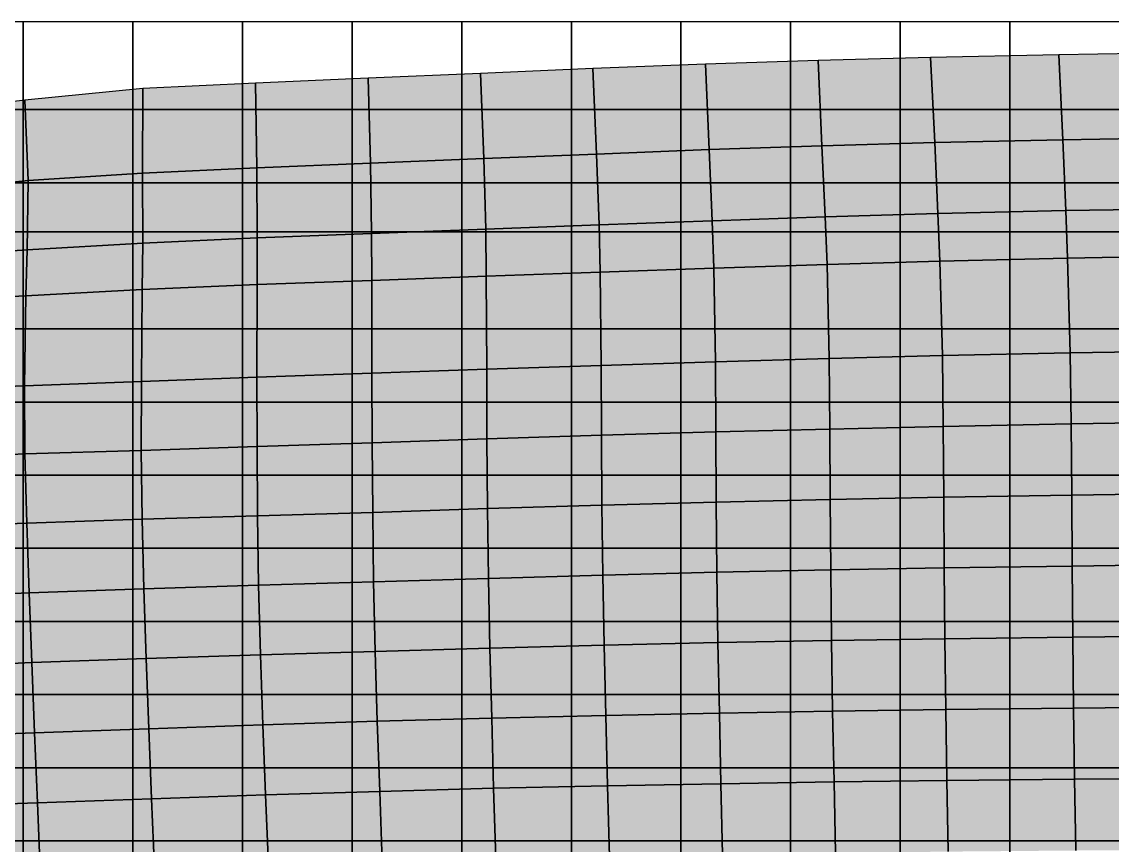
# Model space of a CAD drawing. Header units: inches. Extents: x -100 to 100, y -42 to 41.
# Drawn here: x 39.28 to 54.2, y -7.06 to 4.2 of the extents above; entities that cross this region are included whole.
import ezdxf

# ---------------------------------------------------------------- set-up
doc = ezdxf.new("R2010")
doc.units = ezdxf.units.IN
doc.header["$MEASUREMENT"] = 0
for name, color, linetype in [('Mesh-MPC', 7, 'Continuous'), ('Mesh-埋立土(気中)', 7, 'Continuous'), ('Mesh-埋立土(水中)', 7, 'Continuous'), ('Undeformed Mesh-埋立土(気中)', 7, 'Continuous'), ('Undeformed Mesh-埋立土(水中)', 7, 'Continuous')]:
    doc.layers.add(name, color=color, linetype=linetype)

msp = doc.modelspace()

# ---------------------------------------------------------------- linework, layer by layer
at = {"color": 7, "true_color": 0xffffff, "transparency": 33554687}
for p, q in [((53.469, 3.7476), (53.469, 3.7476)), ((53.5226, 2.587), (53.5226, 2.587)), ((53.5643, 1.6178), (53.5643, 1.6178)), ((53.5899, 0.967), (53.5899, 0.967)), ((53.6264, -0.3265), (53.6264, -0.3265)), ((53.6404, -1.2995), (53.6404, -1.2995)), ((53.6477, -2.2713), (53.6477, -2.2713)), ((53.653, -3.2425), (53.653, -3.2425)), ((53.66, -4.2135), (53.66, -4.2135)), ((53.6707, -5.1854), (53.6707, -5.1854)), ((53.6846, -6.1584), (53.6846, -6.1584))]:
    msp.add_line(p, q, dxfattribs=at)
for points in [[(51.772, 2.5482), (53.469, 3.7476), (51.716, 3.7138)], [(51.772, 2.5482), (53.5226, 2.587), (53.469, 3.7476)], [(55.5876, 2.6218), (55.5379, 3.7809), (53.469, 3.7476)], [(55.5876, 2.6218), (53.469, 3.7476), (53.5226, 2.587)], [(47.145, 2.3916), (48.634, 3.6192), (47.096, 3.5604)], [(47.145, 2.3916), (48.687, 2.4519), (48.634, 3.6192)], [(48.687, 2.4519), (50.175, 3.6711), (48.634, 3.6192)], [(48.687, 2.4519), (50.228, 2.5043), (50.175, 3.6711)], [(50.228, 2.5043), (51.716, 3.7138), (50.175, 3.6711)], [(50.228, 2.5043), (51.772, 2.5482), (51.716, 3.7138)], [(44.053, 2.266), (45.558, 3.4947), (44.02, 3.4308)], [(44.053, 2.266), (45.601, 2.3292), (45.558, 3.4947)], [(45.601, 2.3292), (47.096, 3.5604), (45.558, 3.4947)], [(45.601, 2.3292), (47.145, 2.3916), (47.096, 3.5604)], [(39.37, 2.0312), (40.937, 3.2875), (39.322, 3.129)], [(39.37, 2.0312), (40.933, 2.1287), (40.937, 3.2875)], [(40.933, 2.1287), (42.497, 2.2045), (42.479, 3.362)], [(40.933, 2.1287), (42.479, 3.362), (40.937, 3.2875)], [(42.497, 2.2045), (44.02, 3.4308), (42.479, 3.362)], [(42.497, 2.2045), (44.053, 2.266), (44.02, 3.4308)], [(39.322, 3.129), (37.687, 2.921), (37.718, 1.848)], [(39.322, 3.129), (37.718, 1.848), (39.37, 2.0312)], [(50.272, 1.5332), (51.772, 2.5482), (50.228, 2.5043)], [(50.272, 1.5332), (51.8145, 1.5767), (51.772, 2.5482)], [(51.772, 2.5482), (53.5643, 1.6178), (53.5226, 2.587)], [(51.772, 2.5482), (51.8145, 1.5767), (53.5643, 1.6178)], [(55.6245, 1.6537), (55.5876, 2.6218), (53.5226, 2.587)], [(55.6245, 1.6537), (53.5226, 2.587), (53.5643, 1.6178)], [(45.601, 2.3292), (47.182, 1.4227), (47.145, 2.3916)], [(47.145, 2.3916), (48.728, 1.48), (48.687, 2.4519)], [(47.145, 2.3916), (47.182, 1.4227), (48.728, 1.48)], [(48.687, 2.4519), (50.272, 1.5332), (50.228, 2.5043)], [(48.687, 2.4519), (48.728, 1.48), (50.272, 1.5332)], [(42.502, 1.2458), (44.053, 2.266), (42.497, 2.2045)], [(42.502, 1.2458), (44.066, 1.305), (44.053, 2.266)], [(44.066, 1.305), (45.601, 2.3292), (44.053, 2.266)], [(44.066, 1.305), (45.628, 1.3635), (45.601, 2.3292)], [(45.601, 2.3292), (45.628, 1.3635), (47.182, 1.4227)], [(39.37, 2.0312), (40.935, 1.1745), (40.933, 2.1287)], [(40.935, 1.1745), (42.497, 2.2045), (40.933, 2.1287)], [(40.935, 1.1745), (42.502, 1.2458), (42.497, 2.2045)], [(37.734, 0.98), (39.37, 2.0312), (37.718, 1.848)], [(37.734, 0.98), (39.355, 1.0813), (39.37, 2.0312)], [(39.37, 2.0312), (39.355, 1.0813), (40.935, 1.1745)], [(55.6465, 1.0037), (55.6245, 1.6537), (53.5643, 1.6178)], [(48.751, 0.8317), (50.272, 1.5332), (48.728, 1.48)], [(48.751, 0.8317), (50.298, 0.8822), (50.272, 1.5332)], [(50.272, 1.5332), (51.8419, 0.9261), (51.8145, 1.5767)], [(50.272, 1.5332), (50.298, 0.8822), (51.8419, 0.9261)], [(51.8419, 0.9261), (53.5643, 1.6178), (51.8145, 1.5767)], [(51.8419, 0.9261), (53.5899, 0.967), (53.5643, 1.6178)], [(55.6465, 1.0037), (53.5643, 1.6178), (53.5899, 0.967)], [(44.069, 0.6644), (45.628, 1.3635), (44.066, 1.305)], [(44.069, 0.6644), (45.636, 0.7213), (45.628, 1.3635)], [(45.636, 0.7213), (47.182, 1.4227), (45.628, 1.3635)], [(45.636, 0.7213), (47.196, 0.7762), (47.182, 1.4227)], [(47.196, 0.7762), (48.728, 1.48), (47.182, 1.4227)], [(47.196, 0.7762), (48.751, 0.8317), (48.728, 1.48)], [(40.935, 1.1745), (42.5, 0.606), (42.502, 1.2458)], [(42.5, 0.606), (44.069, 0.6644), (44.066, 1.305)], [(42.5, 0.606), (44.066, 1.305), (42.502, 1.2458)], [(37.706, 0.3779), (39.335, 0.4548), (39.355, 1.0813)], [(37.706, 0.3779), (39.355, 1.0813), (37.734, 0.98)], [(39.335, 0.4548), (40.926, 0.5376), (40.935, 1.1745)], [(39.335, 0.4548), (40.935, 1.1745), (39.355, 1.0813)], [(40.935, 1.1745), (40.926, 0.5376), (42.5, 0.606)], [(50.298, 0.8822), (51.8784, -0.3651), (51.8419, 0.9261)], [(53.5899, 0.967), (51.8419, 0.9261), (51.8784, -0.3651)], [(53.5899, 0.967), (51.8784, -0.3651), (53.6264, -0.3265)], [(55.6772, -0.2913), (55.6465, 1.0037), (53.5899, 0.967)], [(55.6772, -0.2913), (53.5899, 0.967), (53.6264, -0.3265)], [(47.196, 0.7762), (45.636, 0.7213), (45.642, -0.5498)], [(47.196, 0.7762), (45.642, -0.5498), (47.21, -0.4984)], [(48.751, 0.8317), (47.196, 0.7762), (47.21, -0.4984)], [(48.751, 0.8317), (47.21, -0.4984), (48.773, -0.4496)], [(50.298, 0.8822), (48.751, 0.8317), (48.773, -0.4496)], [(50.298, 0.8822), (48.773, -0.4496), (50.3294, -0.4045)], [(50.298, 0.8822), (50.3294, -0.4045), (51.8784, -0.3651)], [(40.926, 0.5376), (42.499, -0.6605), (42.5, 0.606)], [(44.069, 0.6644), (42.5, 0.606), (42.499, -0.6605)], [(44.069, 0.6644), (42.499, -0.6605), (44.072, -0.6033)], [(45.636, 0.7213), (44.069, 0.6644), (44.072, -0.6033)], [(45.636, 0.7213), (44.072, -0.6033), (45.642, -0.5498)], [(39.335, 0.4548), (37.706, 0.3779), (37.708, -0.837)], [(39.335, 0.4548), (37.708, -0.837), (39.319, -0.7781)], [(40.926, 0.5376), (39.335, 0.4548), (39.319, -0.7781)], [(40.926, 0.5376), (39.319, -0.7781), (40.919, -0.7194)], [(40.926, 0.5376), (40.919, -0.7194), (42.499, -0.6605)], [(55.6915, -1.2673), (55.6772, -0.2913), (53.6264, -0.3265)], [(48.773, -0.4496), (50.3379, -1.3685), (50.3294, -0.4045)], [(50.3294, -0.4045), (51.8896, -1.334), (51.8784, -0.3651)], [(50.3294, -0.4045), (50.3379, -1.3685), (51.8896, -1.334)], [(53.6404, -1.2995), (53.6264, -0.3265), (51.8784, -0.3651)], [(53.6404, -1.2995), (51.8784, -0.3651), (51.8896, -1.334)], [(55.6915, -1.2673), (53.6264, -0.3265), (53.6404, -1.2995)], [(44.072, -0.6033), (45.645, -1.5033), (45.642, -0.5498)], [(45.642, -0.5498), (47.213, -1.4536), (47.21, -0.4984)], [(45.642, -0.5498), (45.645, -1.5033), (47.213, -1.4536)], [(47.21, -0.4984), (48.779, -1.4086), (48.773, -0.4496)], [(47.21, -0.4984), (47.213, -1.4536), (48.779, -1.4086)], [(48.773, -0.4496), (48.779, -1.4086), (50.3379, -1.3685)], [(39.319, -0.7781), (40.915, -1.6605), (40.919, -0.7194)], [(40.919, -0.7194), (40.915, -1.6605), (42.5, -1.6098)], [(40.919, -0.7194), (42.5, -1.6098), (42.499, -0.6605)], [(42.499, -0.6605), (44.074, -1.5562), (44.072, -0.6033)], [(42.499, -0.6605), (42.5, -1.6098), (44.074, -1.5562)], [(44.072, -0.6033), (44.074, -1.5562), (45.645, -1.5033)], [(37.708, -0.837), (39.324, -1.7092), (39.319, -0.7781)], [(37.708, -0.837), (37.738, -1.7744), (39.324, -1.7092)], [(39.319, -0.7781), (39.324, -1.7092), (40.915, -1.6605)], [(51.8896, -1.334), (50.3379, -1.3685), (50.3422, -2.3314)], [(51.8896, -1.334), (50.3422, -2.3314), (51.8951, -2.3014)], [(53.6477, -2.2713), (53.6404, -1.2995), (51.8896, -1.334)], [(53.6477, -2.2713), (51.8896, -1.334), (51.8951, -2.3014)], [(55.7006, -2.2435), (55.6915, -1.2673), (53.6404, -1.2995)], [(55.7006, -2.2435), (53.6404, -1.2995), (53.6477, -2.2713)], [(45.645, -1.5033), (47.219, -2.4089), (47.213, -1.4536)], [(47.213, -1.4536), (48.783, -2.367), (48.779, -1.4086)], [(47.213, -1.4536), (47.219, -2.4089), (48.783, -2.367)], [(48.779, -1.4086), (50.3422, -2.3314), (50.3379, -1.3685)], [(48.779, -1.4086), (48.783, -2.367), (50.3422, -2.3314)], [(42.5, -1.6098), (40.915, -1.6605), (40.926, -2.6027)], [(42.5, -1.6098), (40.926, -2.6027), (42.506, -2.5576)], [(44.074, -1.5562), (42.5, -1.6098), (42.506, -2.5576)], [(44.074, -1.5562), (42.506, -2.5576), (44.082, -2.5083)], [(45.645, -1.5033), (44.074, -1.5562), (44.082, -2.5083)], [(45.645, -1.5033), (44.082, -2.5083), (45.652, -2.4574)], [(45.645, -1.5033), (45.652, -2.4574), (47.219, -2.4089)], [(39.324, -1.7092), (37.738, -1.7744), (37.773, -2.7208)], [(39.324, -1.7092), (37.773, -2.7208), (39.348, -2.6548)], [(39.324, -1.7092), (40.926, -2.6027), (40.915, -1.6605)], [(39.324, -1.7092), (39.348, -2.6548), (40.926, -2.6027)], [(48.783, -2.367), (47.219, -2.4089), (47.231, -3.366)], [(48.783, -2.367), (47.231, -3.366), (48.792, -3.3268)], [(50.3422, -2.3314), (48.783, -2.367), (48.792, -3.3268)], [(50.3422, -2.3314), (48.792, -3.3268), (50.3483, -3.2948)], [(51.8951, -2.3014), (50.3422, -2.3314), (50.3483, -3.2948)], [(51.8951, -2.3014), (50.3483, -3.2948), (51.9002, -3.2682)], [(53.653, -3.2425), (53.6477, -2.2713), (51.8951, -2.3014)], [(53.653, -3.2425), (51.8951, -2.3014), (51.9002, -3.2682)], [(55.7073, -3.2187), (55.7006, -2.2435), (53.6477, -2.2713)], [(55.7073, -3.2187), (53.6477, -2.2713), (53.653, -3.2425)], [(44.082, -2.5083), (42.506, -2.5576), (42.521, -3.5059)], [(44.082, -2.5083), (42.521, -3.5059), (44.095, -3.4601)], [(45.652, -2.4574), (44.082, -2.5083), (44.095, -3.4601)], [(45.652, -2.4574), (44.095, -3.4601), (45.666, -3.4116)], [(45.652, -2.4574), (47.231, -3.366), (47.219, -2.4089)], [(45.652, -2.4574), (45.666, -3.4116), (47.231, -3.366)], [(39.348, -2.6548), (37.773, -2.7208), (37.812, -3.6717)], [(39.348, -2.6548), (37.812, -3.6717), (39.381, -3.6076)], [(40.926, -2.6027), (39.348, -2.6548), (39.381, -3.6076)], [(40.926, -2.6027), (39.381, -3.6076), (40.949, -3.5528)], [(42.506, -2.5576), (40.926, -2.6027), (40.949, -3.5528)], [(42.506, -2.5576), (40.949, -3.5528), (42.521, -3.5059)], [(51.9002, -3.2682), (50.3483, -3.2948), (50.3597, -4.2597)], [(51.9002, -3.2682), (50.3597, -4.2597), (51.9087, -4.236)], [(53.66, -4.2135), (53.653, -3.2425), (51.9002, -3.2682)], [(53.66, -4.2135), (51.9002, -3.2682), (51.9087, -4.236)], [(55.7073, -3.2187), (53.653, -3.2425), (53.66, -4.2135)], [(55.7073, -3.2187), (53.66, -4.2135), (55.7141, -4.1936)], [(45.666, -3.4116), (44.095, -3.4601), (44.116, -4.4119)], [(45.666, -3.4116), (44.116, -4.4119), (45.685, -4.3668)], [(45.666, -3.4116), (47.249, -4.3246), (47.231, -3.366)], [(45.666, -3.4116), (45.685, -4.3668), (47.249, -4.3246)], [(48.792, -3.3268), (47.231, -3.366), (47.249, -4.3246)], [(48.792, -3.3268), (47.249, -4.3246), (48.8066, -4.2889)], [(50.3483, -3.2948), (48.792, -3.3268), (48.8066, -4.2889)], [(50.3483, -3.2948), (48.8066, -4.2889), (50.3597, -4.2597)], [(40.949, -3.5528), (39.381, -3.6076), (39.417, -4.564)], [(40.949, -3.5528), (39.417, -4.564), (40.981, -4.5086)], [(42.521, -3.5059), (40.949, -3.5528), (40.981, -4.5086)], [(42.521, -3.5059), (40.981, -4.5086), (42.546, -4.4584)], [(44.095, -3.4601), (42.521, -3.5059), (42.546, -4.4584)], [(44.095, -3.4601), (42.546, -4.4584), (44.116, -4.4119)], [(39.381, -3.6076), (37.812, -3.6717), (37.851, -4.6248)], [(39.381, -3.6076), (37.851, -4.6248), (39.417, -4.564)], [(45.685, -4.3668), (47.27, -5.2852), (47.249, -4.3246)], [(47.249, -4.3246), (48.8254, -5.2529), (48.8066, -4.2889)], [(47.249, -4.3246), (47.27, -5.2852), (48.8254, -5.2529)], [(48.8066, -4.2889), (50.3754, -5.227), (50.3597, -4.2597)], [(48.8066, -4.2889), (48.8254, -5.2529), (50.3754, -5.227)], [(51.9087, -4.236), (50.3597, -4.2597), (50.3754, -5.227)], [(51.9087, -4.236), (50.3754, -5.227), (51.9218, -5.2051)], [(53.6707, -5.1854), (53.66, -4.2135), (51.9087, -4.236)], [(53.6707, -5.1854), (51.9087, -4.236), (51.9218, -5.2051)], [(55.7231, -5.1683), (55.7141, -4.1936), (53.66, -4.2135)], [(55.7231, -5.1683), (53.66, -4.2135), (53.6707, -5.1854)], [(42.546, -4.4584), (40.981, -4.5086), (41.017, -5.4673)], [(42.546, -4.4584), (41.017, -5.4673), (42.58, -5.4144)], [(44.116, -4.4119), (42.546, -4.4584), (42.58, -5.4144)], [(44.116, -4.4119), (42.58, -5.4144), (44.144, -5.3663)], [(45.685, -4.3668), (44.116, -4.4119), (44.144, -5.3663)], [(45.685, -4.3668), (44.144, -5.3663), (45.71, -5.3232)], [(45.685, -4.3668), (45.71, -5.3232), (47.27, -5.2852)], [(39.417, -4.564), (37.851, -4.6248), (37.891, -5.5796)], [(39.417, -4.564), (37.891, -5.5796), (39.455, -5.5217)], [(39.417, -4.564), (41.017, -5.4673), (40.981, -4.5086)], [(39.417, -4.564), (39.455, -5.5217), (41.017, -5.4673)], [(51.9218, -5.2051), (50.3754, -5.227), (50.394, -6.1956)], [(51.9218, -5.2051), (50.394, -6.1956), (51.9382, -6.1761)], [(53.6846, -6.1584), (53.6707, -5.1854), (51.9218, -5.2051)], [(53.6846, -6.1584), (51.9218, -5.2051), (51.9382, -6.1761)], [(55.7351, -6.1439), (55.7231, -5.1683), (53.6707, -5.1854)], [(55.7351, -6.1439), (53.6707, -5.1854), (53.6846, -6.1584)], [(44.144, -5.3663), (42.58, -5.4144), (42.617, -6.3732)], [(44.144, -5.3663), (42.617, -6.3732), (44.178, -6.3239)], [(45.71, -5.3232), (44.144, -5.3663), (44.178, -6.3239)], [(45.71, -5.3232), (44.178, -6.3239), (45.737, -6.2823)], [(45.71, -5.3232), (47.294, -6.2475), (47.27, -5.2852)], [(45.71, -5.3232), (45.737, -6.2823), (47.294, -6.2475)], [(48.8254, -5.2529), (47.27, -5.2852), (47.294, -6.2475)], [(48.8254, -5.2529), (47.294, -6.2475), (48.8464, -6.2193)], [(50.3754, -5.227), (48.8254, -5.2529), (48.8464, -6.2193)], [(50.3754, -5.227), (48.8464, -6.2193), (50.394, -6.1956)], [(41.017, -5.4673), (39.455, -5.5217), (39.494, -6.4802)], [(41.017, -5.4673), (39.494, -6.4802), (41.056, -6.4263)], [(42.58, -5.4144), (41.017, -5.4673), (41.056, -6.4263)], [(42.58, -5.4144), (41.056, -6.4263), (42.617, -6.3732)], [(39.455, -5.5217), (37.891, -5.5796), (37.93, -6.5358)], [(39.455, -5.5217), (37.93, -6.5358), (39.494, -6.4802)], [(45.737, -6.2823), (47.3205, -7.2126), (47.294, -6.2475)], [(48.8464, -6.2193), (47.294, -6.2475), (47.3205, -7.2126)], [(48.8464, -6.2193), (47.3205, -7.2126), (48.8695, -7.1869)], [(50.394, -6.1956), (48.8464, -6.2193), (48.8695, -7.1869)], [(50.394, -6.1956), (48.8695, -7.1869), (50.4148, -7.1661)], [(51.9382, -6.1761), (50.394, -6.1956), (50.4148, -7.1661)], [(51.9382, -6.1761), (50.4148, -7.1661), (51.9567, -7.1482)], [(53.701, -7.1329), (53.6846, -6.1584), (51.9382, -6.1761)], [(53.701, -7.1329), (51.9382, -6.1761), (51.9567, -7.1482)], [(55.7492, -7.1201), (55.7351, -6.1439), (53.6846, -6.1584)], [(55.7492, -7.1201), (53.6846, -6.1584), (53.701, -7.1329)], [(42.617, -6.3732), (41.056, -6.4263), (41.095, -7.3857)], [(42.617, -6.3732), (41.095, -7.3857), (42.655, -7.3328)], [(44.178, -6.3239), (42.617, -6.3732), (42.655, -7.3328)], [(44.178, -6.3239), (42.655, -7.3328), (44.213, -7.285)], [(45.737, -6.2823), (44.178, -6.3239), (44.213, -7.285)], [(45.737, -6.2823), (44.213, -7.285), (45.768, -7.2444)], [(45.737, -6.2823), (45.768, -7.2444), (47.3205, -7.2126)], [(39.494, -6.4802), (37.93, -6.5358), (37.972, -7.4935)], [(39.494, -6.4802), (37.972, -7.4935), (39.534, -7.4389)], [(41.056, -6.4263), (39.494, -6.4802), (39.534, -7.4389)], [(41.056, -6.4263), (39.534, -7.4389), (41.095, -7.3857)]]:
    msp.add_solid(points, dxfattribs=at)
at = {"layer": 'Mesh-MPC', "color": 18, "true_color": 0x000000, "transparency": 33554559}
for p, q in [((53.469, 3.7476), (53.469, 3.7476)), ((53.5226, 2.587), (53.5226, 2.587)), ((53.5643, 1.6178), (53.5643, 1.6178)), ((53.5899, 0.967), (53.5899, 0.967)), ((53.6264, -0.3265), (53.6264, -0.3265)), ((53.6404, -1.2995), (53.6404, -1.2995)), ((53.6477, -2.2713), (53.6477, -2.2713)), ((53.653, -3.2425), (53.653, -3.2425)), ((53.66, -4.2135), (53.66, -4.2135)), ((53.6707, -5.1854), (53.6707, -5.1854)), ((53.6846, -6.1584), (53.6846, -6.1584))]:
    msp.add_line(p, q, dxfattribs=at)
at = {"layer": 'Mesh-埋立土(気中)', "color": 18, "true_color": 0x000000, "transparency": 33554559}
for p, q in [((53.469, 3.7476), (51.716, 3.7138)), ((55.5379, 3.7809), (53.469, 3.7476)), ((53.5226, 2.587), (53.469, 3.7476)), ((53.469, 3.7476), (53.5226, 2.587)), ((48.634, 3.6192), (47.096, 3.5604)), ((50.175, 3.6711), (48.634, 3.6192)), ((48.687, 2.4519), (48.634, 3.6192)), ((48.634, 3.6192), (48.687, 2.4519)), ((51.716, 3.7138), (50.175, 3.6711)), ((50.228, 2.5043), (50.175, 3.6711)), ((50.175, 3.6711), (50.228, 2.5043)), ((51.772, 2.5482), (51.716, 3.7138)), ((51.716, 3.7138), (51.772, 2.5482)), ((45.558, 3.4947), (44.02, 3.4308)), ((47.096, 3.5604), (45.558, 3.4947)), ((45.601, 2.3292), (45.558, 3.4947)), ((45.558, 3.4947), (45.601, 2.3292)), ((47.145, 2.3916), (47.096, 3.5604)), ((47.096, 3.5604), (47.145, 2.3916)), ((40.937, 3.2875), (39.322, 3.129)), ((40.933, 2.1287), (40.937, 3.2875)), ((40.937, 3.2875), (40.933, 2.1287)), ((42.479, 3.362), (40.937, 3.2875)), ((44.02, 3.4308), (42.479, 3.362)), ((42.497, 2.2045), (42.479, 3.362)), ((42.479, 3.362), (42.497, 2.2045)), ((44.053, 2.266), (44.02, 3.4308)), ((44.02, 3.4308), (44.053, 2.266)), ((39.322, 3.129), (37.687, 2.921)), ((39.37, 2.0312), (39.322, 3.129)), ((39.322, 3.129), (39.37, 2.0312)), ((51.772, 2.5482), (50.228, 2.5043)), ((50.228, 2.5043), (51.772, 2.5482)), ((53.5226, 2.587), (51.772, 2.5482)), ((51.772, 2.5482), (53.5226, 2.587)), ((51.8145, 1.5767), (51.772, 2.5482)), ((51.772, 2.5482), (51.8145, 1.5767)), ((55.5876, 2.6218), (53.5226, 2.587)), ((53.5226, 2.587), (55.5876, 2.6218)), ((53.5643, 1.6178), (53.5226, 2.587)), ((53.5226, 2.587), (53.5643, 1.6178)), ((47.145, 2.3916), (45.601, 2.3292)), ((45.601, 2.3292), (47.145, 2.3916)), ((48.687, 2.4519), (47.145, 2.3916)), ((47.145, 2.3916), (48.687, 2.4519)), ((47.182, 1.4227), (47.145, 2.3916)), ((47.145, 2.3916), (47.182, 1.4227)), ((50.228, 2.5043), (48.687, 2.4519)), ((48.687, 2.4519), (50.228, 2.5043)), ((48.728, 1.48), (48.687, 2.4519)), ((48.687, 2.4519), (48.728, 1.48)), ((50.272, 1.5332), (50.228, 2.5043)), ((50.228, 2.5043), (50.272, 1.5332)), ((44.053, 2.266), (42.497, 2.2045)), ((42.497, 2.2045), (44.053, 2.266)), ((45.601, 2.3292), (44.053, 2.266)), ((44.053, 2.266), (45.601, 2.3292)), ((44.066, 1.305), (44.053, 2.266)), ((44.053, 2.266), (44.066, 1.305)), ((45.628, 1.3635), (45.601, 2.3292)), ((45.601, 2.3292), (45.628, 1.3635)), ((40.933, 2.1287), (39.37, 2.0312)), ((39.37, 2.0312), (40.933, 2.1287)), ((42.497, 2.2045), (40.933, 2.1287)), ((40.933, 2.1287), (42.497, 2.2045)), ((40.935, 1.1745), (40.933, 2.1287)), ((40.933, 2.1287), (40.935, 1.1745)), ((42.502, 1.2458), (42.497, 2.2045)), ((42.497, 2.2045), (42.502, 1.2458)), ((39.37, 2.0312), (37.718, 1.848)), ((37.718, 1.848), (39.37, 2.0312)), ((39.355, 1.0813), (39.37, 2.0312)), ((39.37, 2.0312), (39.355, 1.0813)), ((55.6245, 1.6537), (53.5643, 1.6178)), ((53.5643, 1.6178), (55.6245, 1.6537)), ((50.272, 1.5332), (48.728, 1.48)), ((48.728, 1.48), (50.272, 1.5332)), ((51.8145, 1.5767), (50.272, 1.5332)), ((50.272, 1.5332), (51.8145, 1.5767)), ((50.298, 0.8822), (50.272, 1.5332)), ((50.272, 1.5332), (50.298, 0.8822)), ((53.5643, 1.6178), (51.8145, 1.5767)), ((51.8145, 1.5767), (53.5643, 1.6178)), ((51.8419, 0.9261), (51.8145, 1.5767)), ((51.8145, 1.5767), (51.8419, 0.9261)), ((53.5899, 0.967), (53.5643, 1.6178)), ((53.5643, 1.6178), (53.5899, 0.967)), ((45.628, 1.3635), (44.066, 1.305)), ((44.066, 1.305), (45.628, 1.3635)), ((47.182, 1.4227), (45.628, 1.3635)), ((45.628, 1.3635), (47.182, 1.4227)), ((45.636, 0.7213), (45.628, 1.3635)), ((45.628, 1.3635), (45.636, 0.7213)), ((48.728, 1.48), (47.182, 1.4227)), ((47.182, 1.4227), (48.728, 1.48)), ((47.196, 0.7762), (47.182, 1.4227)), ((47.182, 1.4227), (47.196, 0.7762)), ((48.751, 0.8317), (48.728, 1.48)), ((48.728, 1.48), (48.751, 0.8317)), ((42.502, 1.2458), (40.935, 1.1745)), ((40.935, 1.1745), (42.502, 1.2458)), ((42.5, 0.606), (42.502, 1.2458)), ((42.502, 1.2458), (42.5, 0.606)), ((44.066, 1.305), (42.502, 1.2458)), ((42.502, 1.2458), (44.066, 1.305)), ((44.069, 0.6644), (44.066, 1.305)), ((44.066, 1.305), (44.069, 0.6644)), ((39.355, 1.0813), (37.734, 0.98)), ((37.734, 0.98), (39.355, 1.0813)), ((39.335, 0.4548), (39.355, 1.0813)), ((39.355, 1.0813), (39.335, 0.4548)), ((40.935, 1.1745), (39.355, 1.0813)), ((39.355, 1.0813), (40.935, 1.1745)), ((40.926, 0.5376), (40.935, 1.1745)), ((40.935, 1.1745), (40.926, 0.5376)), ((50.298, 0.8822), (51.8419, 0.9261)), ((51.8419, 0.9261), (53.5899, 0.967)), ((53.5899, 0.967), (55.6465, 1.0037)), ((45.636, 0.7213), (47.196, 0.7762)), ((47.196, 0.7762), (48.751, 0.8317)), ((48.751, 0.8317), (50.298, 0.8822)), ((40.926, 0.5376), (42.5, 0.606)), ((42.5, 0.606), (44.069, 0.6644)), ((44.069, 0.6644), (45.636, 0.7213)), ((37.706, 0.3779), (39.335, 0.4548)), ((39.335, 0.4548), (40.926, 0.5376))]:
    msp.add_line(p, q, dxfattribs=at)
at = {"layer": 'Mesh-埋立土(水中)', "color": 18, "true_color": 0x000000, "transparency": 33554559}
for p, q in [((51.8419, 0.9261), (50.298, 0.8822)), ((53.5899, 0.967), (51.8419, 0.9261)), ((51.8784, -0.3651), (51.8419, 0.9261)), ((51.8419, 0.9261), (51.8784, -0.3651)), ((55.6465, 1.0037), (53.5899, 0.967)), ((53.6264, -0.3265), (53.5899, 0.967)), ((53.5899, 0.967), (53.6264, -0.3265)), ((47.196, 0.7762), (45.636, 0.7213)), ((48.751, 0.8317), (47.196, 0.7762)), ((47.21, -0.4984), (47.196, 0.7762)), ((47.196, 0.7762), (47.21, -0.4984)), ((50.298, 0.8822), (48.751, 0.8317)), ((48.773, -0.4496), (48.751, 0.8317)), ((48.751, 0.8317), (48.773, -0.4496)), ((50.3294, -0.4045), (50.298, 0.8822)), ((50.298, 0.8822), (50.3294, -0.4045)), ((42.5, 0.606), (40.926, 0.5376)), ((42.499, -0.6605), (42.5, 0.606)), ((42.5, 0.606), (42.499, -0.6605)), ((44.069, 0.6644), (42.5, 0.606)), ((45.636, 0.7213), (44.069, 0.6644)), ((44.072, -0.6033), (44.069, 0.6644)), ((44.069, 0.6644), (44.072, -0.6033)), ((45.642, -0.5498), (45.636, 0.7213)), ((45.636, 0.7213), (45.642, -0.5498)), ((39.335, 0.4548), (37.706, 0.3779)), ((39.319, -0.7781), (39.335, 0.4548)), ((39.335, 0.4548), (39.319, -0.7781)), ((40.926, 0.5376), (39.335, 0.4548)), ((40.919, -0.7194), (40.926, 0.5376)), ((40.926, 0.5376), (40.919, -0.7194)), ((53.6264, -0.3265), (55.6772, -0.2913)), ((55.6772, -0.2913), (53.6264, -0.3265)), ((50.3294, -0.4045), (48.773, -0.4496)), ((48.773, -0.4496), (50.3294, -0.4045)), ((51.8784, -0.3651), (50.3294, -0.4045)), ((50.3294, -0.4045), (51.8784, -0.3651)), ((50.3379, -1.3685), (50.3294, -0.4045)), ((50.3294, -0.4045), (50.3379, -1.3685)), ((53.6264, -0.3265), (51.8784, -0.3651)), ((51.8784, -0.3651), (53.6264, -0.3265)), ((51.8896, -1.334), (51.8784, -0.3651)), ((51.8784, -0.3651), (51.8896, -1.334)), ((53.6404, -1.2995), (53.6264, -0.3265)), ((53.6264, -0.3265), (53.6404, -1.2995)), ((45.642, -0.5498), (44.072, -0.6033)), ((44.072, -0.6033), (45.642, -0.5498)), ((47.21, -0.4984), (45.642, -0.5498)), ((45.642, -0.5498), (47.21, -0.4984)), ((45.645, -1.5033), (45.642, -0.5498)), ((45.642, -0.5498), (45.645, -1.5033)), ((48.773, -0.4496), (47.21, -0.4984)), ((47.21, -0.4984), (48.773, -0.4496)), ((47.213, -1.4536), (47.21, -0.4984)), ((47.21, -0.4984), (47.213, -1.4536)), ((48.779, -1.4086), (48.773, -0.4496)), ((48.773, -0.4496), (48.779, -1.4086)), ((40.919, -0.7194), (39.319, -0.7781)), ((39.319, -0.7781), (40.919, -0.7194)), ((40.915, -1.6605), (40.919, -0.7194)), ((40.919, -0.7194), (40.915, -1.6605)), ((42.499, -0.6605), (40.919, -0.7194)), ((40.919, -0.7194), (42.499, -0.6605)), ((44.072, -0.6033), (42.499, -0.6605)), ((42.499, -0.6605), (44.072, -0.6033)), ((42.5, -1.6098), (42.499, -0.6605)), ((42.499, -0.6605), (42.5, -1.6098)), ((44.074, -1.5562), (44.072, -0.6033)), ((44.072, -0.6033), (44.074, -1.5562)), ((39.319, -0.7781), (37.708, -0.837)), ((37.708, -0.837), (39.319, -0.7781)), ((39.324, -1.7092), (39.319, -0.7781)), ((39.319, -0.7781), (39.324, -1.7092)), ((51.8896, -1.334), (50.3379, -1.3685)), ((50.3379, -1.3685), (51.8896, -1.334)), ((53.6404, -1.2995), (51.8896, -1.334)), ((51.8896, -1.334), (53.6404, -1.2995)), ((51.8951, -2.3014), (51.8896, -1.334)), ((51.8896, -1.334), (51.8951, -2.3014)), ((55.6915, -1.2673), (53.6404, -1.2995)), ((53.6404, -1.2995), (55.6915, -1.2673)), ((53.6477, -2.2713), (53.6404, -1.2995)), ((53.6404, -1.2995), (53.6477, -2.2713)), ((47.213, -1.4536), (45.645, -1.5033)), ((45.645, -1.5033), (47.213, -1.4536)), ((48.779, -1.4086), (47.213, -1.4536)), ((47.213, -1.4536), (48.779, -1.4086)), ((47.219, -2.4089), (47.213, -1.4536)), ((47.213, -1.4536), (47.219, -2.4089)), ((50.3379, -1.3685), (48.779, -1.4086)), ((48.779, -1.4086), (50.3379, -1.3685)), ((48.783, -2.367), (48.779, -1.4086)), ((48.779, -1.4086), (48.783, -2.367)), ((50.3422, -2.3314), (50.3379, -1.3685)), ((50.3379, -1.3685), (50.3422, -2.3314)), ((42.5, -1.6098), (40.915, -1.6605)), ((40.915, -1.6605), (42.5, -1.6098)), ((44.074, -1.5562), (42.5, -1.6098)), ((42.5, -1.6098), (44.074, -1.5562)), ((42.506, -2.5576), (42.5, -1.6098)), ((42.5, -1.6098), (42.506, -2.5576)), ((45.645, -1.5033), (44.074, -1.5562)), ((44.074, -1.5562), (45.645, -1.5033)), ((44.082, -2.5083), (44.074, -1.5562)), ((44.074, -1.5562), (44.082, -2.5083)), ((45.652, -2.4574), (45.645, -1.5033)), ((45.645, -1.5033), (45.652, -2.4574)), ((39.324, -1.7092), (37.738, -1.7744)), ((37.738, -1.7744), (39.324, -1.7092)), ((40.915, -1.6605), (39.324, -1.7092)), ((39.324, -1.7092), (40.915, -1.6605)), ((39.348, -2.6548), (39.324, -1.7092)), ((39.324, -1.7092), (39.348, -2.6548)), ((40.926, -2.6027), (40.915, -1.6605)), ((40.915, -1.6605), (40.926, -2.6027)), ((48.783, -2.367), (47.219, -2.4089)), ((47.219, -2.4089), (48.783, -2.367)), ((50.3422, -2.3314), (48.783, -2.367)), ((48.783, -2.367), (50.3422, -2.3314)), ((48.792, -3.3268), (48.783, -2.367)), ((48.783, -2.367), (48.792, -3.3268)), ((51.8951, -2.3014), (50.3422, -2.3314)), ((50.3422, -2.3314), (51.8951, -2.3014)), ((50.3483, -3.2948), (50.3422, -2.3314)), ((50.3422, -2.3314), (50.3483, -3.2948)), ((51.8951, -2.3014), (53.6477, -2.2713)), ((53.6477, -2.2713), (51.8951, -2.3014)), ((51.9002, -3.2682), (51.8951, -2.3014)), ((51.8951, -2.3014), (51.9002, -3.2682)), ((55.7006, -2.2435), (53.6477, -2.2713)), ((53.6477, -2.2713), (55.7006, -2.2435)), ((53.653, -3.2425), (53.6477, -2.2713)), ((53.6477, -2.2713), (53.653, -3.2425)), ((44.082, -2.5083), (42.506, -2.5576)), ((42.506, -2.5576), (44.082, -2.5083)), ((45.652, -2.4574), (44.082, -2.5083)), ((44.082, -2.5083), (45.652, -2.4574)), ((44.095, -3.4601), (44.082, -2.5083)), ((44.082, -2.5083), (44.095, -3.4601)), ((47.219, -2.4089), (45.652, -2.4574)), ((45.652, -2.4574), (47.219, -2.4089)), ((45.666, -3.4116), (45.652, -2.4574)), ((45.652, -2.4574), (45.666, -3.4116)), ((47.231, -3.366), (47.219, -2.4089)), ((47.219, -2.4089), (47.231, -3.366)), ((39.348, -2.6548), (37.773, -2.7208)), ((37.773, -2.7208), (39.348, -2.6548)), ((40.926, -2.6027), (39.348, -2.6548)), ((39.348, -2.6548), (40.926, -2.6027)), ((39.381, -3.6076), (39.348, -2.6548)), ((39.348, -2.6548), (39.381, -3.6076)), ((42.506, -2.5576), (40.926, -2.6027)), ((40.926, -2.6027), (42.506, -2.5576)), ((40.949, -3.5528), (40.926, -2.6027)), ((40.926, -2.6027), (40.949, -3.5528)), ((42.521, -3.5059), (42.506, -2.5576)), ((42.506, -2.5576), (42.521, -3.5059)), ((51.9002, -3.2682), (50.3483, -3.2948)), ((50.3483, -3.2948), (51.9002, -3.2682)), ((53.653, -3.2425), (51.9002, -3.2682)), ((51.9002, -3.2682), (53.653, -3.2425)), ((51.9087, -4.236), (51.9002, -3.2682)), ((51.9002, -3.2682), (51.9087, -4.236)), ((55.7073, -3.2187), (53.653, -3.2425)), ((53.653, -3.2425), (55.7073, -3.2187)), ((53.66, -4.2135), (53.653, -3.2425)), ((53.653, -3.2425), (53.66, -4.2135)), ((45.666, -3.4116), (44.095, -3.4601)), ((44.095, -3.4601), (45.666, -3.4116)), ((45.666, -3.4116), (47.231, -3.366)), ((47.231, -3.366), (45.666, -3.4116)), ((45.685, -4.3668), (45.666, -3.4116)), ((45.666, -3.4116), (45.685, -4.3668)), ((48.792, -3.3268), (47.231, -3.366)), ((47.231, -3.366), (48.792, -3.3268)), ((47.249, -4.3246), (47.231, -3.366)), ((47.231, -3.366), (47.249, -4.3246)), ((50.3483, -3.2948), (48.792, -3.3268)), ((48.792, -3.3268), (50.3483, -3.2948)), ((48.8066, -4.2889), (48.792, -3.3268)), ((48.792, -3.3268), (48.8066, -4.2889)), ((50.3597, -4.2597), (50.3483, -3.2948)), ((50.3483, -3.2948), (50.3597, -4.2597)), ((39.381, -3.6076), (40.949, -3.5528)), ((40.949, -3.5528), (39.381, -3.6076)), ((42.521, -3.5059), (40.949, -3.5528)), ((40.949, -3.5528), (42.521, -3.5059)), ((40.981, -4.5086), (40.949, -3.5528)), ((40.949, -3.5528), (40.981, -4.5086)), ((44.095, -3.4601), (42.521, -3.5059)), ((42.521, -3.5059), (44.095, -3.4601)), ((42.546, -4.4584), (42.521, -3.5059)), ((42.521, -3.5059), (42.546, -4.4584)), ((44.116, -4.4119), (44.095, -3.4601)), ((44.095, -3.4601), (44.116, -4.4119)), ((39.381, -3.6076), (37.812, -3.6717)), ((37.812, -3.6717), (39.381, -3.6076)), ((39.417, -4.564), (39.381, -3.6076)), ((39.381, -3.6076), (39.417, -4.564)), ((47.249, -4.3246), (45.685, -4.3668)), ((45.685, -4.3668), (47.249, -4.3246)), ((48.8066, -4.2889), (47.249, -4.3246)), ((47.249, -4.3246), (48.8066, -4.2889)), ((47.27, -5.2852), (47.249, -4.3246)), ((47.249, -4.3246), (47.27, -5.2852)), ((50.3597, -4.2597), (48.8066, -4.2889)), ((48.8066, -4.2889), (50.3597, -4.2597)), ((48.8254, -5.2529), (48.8066, -4.2889)), ((48.8066, -4.2889), (48.8254, -5.2529)), ((51.9087, -4.236), (50.3597, -4.2597)), ((50.3597, -4.2597), (51.9087, -4.236)), ((50.3754, -5.227), (50.3597, -4.2597)), ((50.3597, -4.2597), (50.3754, -5.227)), ((53.66, -4.2135), (51.9087, -4.236)), ((51.9087, -4.236), (53.66, -4.2135)), ((51.9218, -5.2051), (51.9087, -4.236)), ((51.9087, -4.236), (51.9218, -5.2051)), ((55.7141, -4.1936), (53.66, -4.2135)), ((53.66, -4.2135), (55.7141, -4.1936)), ((53.6707, -5.1854), (53.66, -4.2135)), ((53.66, -4.2135), (53.6707, -5.1854)), ((42.546, -4.4584), (40.981, -4.5086)), ((40.981, -4.5086), (42.546, -4.4584)), ((44.116, -4.4119), (42.546, -4.4584)), ((42.546, -4.4584), (44.116, -4.4119)), ((42.58, -5.4144), (42.546, -4.4584)), ((42.546, -4.4584), (42.58, -5.4144)), ((45.685, -4.3668), (44.116, -4.4119)), ((44.116, -4.4119), (45.685, -4.3668)), ((44.144, -5.3663), (44.116, -4.4119)), ((44.116, -4.4119), (44.144, -5.3663)), ((45.71, -5.3232), (45.685, -4.3668)), ((45.685, -4.3668), (45.71, -5.3232)), ((39.417, -4.564), (37.851, -4.6248)), ((37.851, -4.6248), (39.417, -4.564)), ((40.981, -4.5086), (39.417, -4.564)), ((39.417, -4.564), (40.981, -4.5086)), ((39.455, -5.5217), (39.417, -4.564)), ((39.417, -4.564), (39.455, -5.5217)), ((41.017, -5.4673), (40.981, -4.5086)), ((40.981, -4.5086), (41.017, -5.4673)), ((51.9218, -5.2051), (50.3754, -5.227)), ((50.3754, -5.227), (51.9218, -5.2051)), ((53.6707, -5.1854), (51.9218, -5.2051)), ((51.9218, -5.2051), (53.6707, -5.1854)), ((51.9382, -6.1761), (51.9218, -5.2051)), ((51.9218, -5.2051), (51.9382, -6.1761)), ((55.7231, -5.1683), (53.6707, -5.1854)), ((53.6707, -5.1854), (55.7231, -5.1683)), ((53.6846, -6.1584), (53.6707, -5.1854)), ((53.6707, -5.1854), (53.6846, -6.1584)), ((44.144, -5.3663), (42.58, -5.4144)), ((42.58, -5.4144), (44.144, -5.3663)), ((45.71, -5.3232), (44.144, -5.3663)), ((44.144, -5.3663), (45.71, -5.3232)), ((44.178, -6.3239), (44.144, -5.3663)), ((44.144, -5.3663), (44.178, -6.3239)), ((47.27, -5.2852), (45.71, -5.3232)), ((45.71, -5.3232), (47.27, -5.2852)), ((45.737, -6.2823), (45.71, -5.3232)), ((45.71, -5.3232), (45.737, -6.2823)), ((48.8254, -5.2529), (47.27, -5.2852)), ((47.27, -5.2852), (48.8254, -5.2529)), ((47.294, -6.2475), (47.27, -5.2852)), ((47.27, -5.2852), (47.294, -6.2475)), ((50.3754, -5.227), (48.8254, -5.2529)), ((48.8254, -5.2529), (50.3754, -5.227)), ((48.8464, -6.2193), (48.8254, -5.2529)), ((48.8254, -5.2529), (48.8464, -6.2193)), ((50.394, -6.1956), (50.3754, -5.227)), ((50.3754, -5.227), (50.394, -6.1956)), ((41.017, -5.4673), (39.455, -5.5217)), ((39.455, -5.5217), (41.017, -5.4673)), ((42.58, -5.4144), (41.017, -5.4673)), ((41.017, -5.4673), (42.58, -5.4144)), ((41.056, -6.4263), (41.017, -5.4673)), ((41.017, -5.4673), (41.056, -6.4263)), ((42.617, -6.3732), (42.58, -5.4144)), ((42.58, -5.4144), (42.617, -6.3732)), ((39.455, -5.5217), (37.891, -5.5796)), ((37.891, -5.5796), (39.455, -5.5217)), ((39.494, -6.4802), (39.455, -5.5217)), ((39.455, -5.5217), (39.494, -6.4802)), ((47.294, -6.2475), (45.737, -6.2823)), ((45.737, -6.2823), (47.294, -6.2475)), ((48.8464, -6.2193), (47.294, -6.2475)), ((47.294, -6.2475), (48.8464, -6.2193)), ((47.3205, -7.2126), (47.294, -6.2475)), ((47.294, -6.2475), (47.3205, -7.2126)), ((50.394, -6.1956), (48.8464, -6.2193)), ((48.8464, -6.2193), (50.394, -6.1956)), ((48.8695, -7.1869), (48.8464, -6.2193)), ((48.8464, -6.2193), (48.8695, -7.1869)), ((51.9382, -6.1761), (50.394, -6.1956)), ((50.394, -6.1956), (51.9382, -6.1761)), ((50.4148, -7.1661), (50.394, -6.1956)), ((50.394, -6.1956), (50.4148, -7.1661)), ((53.6846, -6.1584), (51.9382, -6.1761)), ((51.9382, -6.1761), (53.6846, -6.1584)), ((51.9567, -7.1482), (51.9382, -6.1761)), ((51.9382, -6.1761), (51.9567, -7.1482)), ((55.7351, -6.1439), (53.6846, -6.1584)), ((53.6846, -6.1584), (55.7351, -6.1439)), ((53.701, -7.1329), (53.6846, -6.1584)), ((53.6846, -6.1584), (53.701, -7.1329)), ((42.617, -6.3732), (41.056, -6.4263)), ((41.056, -6.4263), (42.617, -6.3732)), ((44.178, -6.3239), (42.617, -6.3732)), ((42.617, -6.3732), (44.178, -6.3239)), ((42.655, -7.3328), (42.617, -6.3732)), ((42.617, -6.3732), (42.655, -7.3328)), ((45.737, -6.2823), (44.178, -6.3239)), ((44.178, -6.3239), (45.737, -6.2823)), ((44.213, -7.285), (44.178, -6.3239)), ((44.178, -6.3239), (44.213, -7.285)), ((45.768, -7.2444), (45.737, -6.2823)), ((45.737, -6.2823), (45.768, -7.2444)), ((39.494, -6.4802), (37.93, -6.5358)), ((37.93, -6.5358), (39.494, -6.4802)), ((41.056, -6.4263), (39.494, -6.4802)), ((39.494, -6.4802), (41.056, -6.4263)), ((39.534, -7.4389), (39.494, -6.4802)), ((39.494, -6.4802), (39.534, -7.4389)), ((41.095, -7.3857), (41.056, -6.4263)), ((41.056, -6.4263), (41.095, -7.3857))]:
    msp.add_line(p, q, dxfattribs=at)
at = {"layer": 'Undeformed Mesh-埋立土(気中)', "color": 1, "true_color": 0xff0000, "transparency": 33554687}
for p, q in [((39.3, 4.2), (37.5, 4.191)), ((39.3, 3), (39.3, 4.2)), ((40.8, 4.2), (39.3, 4.2)), ((39.3, 4.2), (39.3, 3)), ((40.8, 3), (40.8, 4.2)), ((42.3, 4.2), (40.8, 4.2)), ((40.8, 4.2), (40.8, 3)), ((42.3, 3), (42.3, 4.2)), ((43.8, 4.2), (42.3, 4.2)), ((42.3, 4.2), (42.3, 3)), ((43.8, 3), (43.8, 4.2)), ((45.3, 4.2), (43.8, 4.2)), ((43.8, 4.2), (43.8, 3)), ((45.3, 3), (45.3, 4.2)), ((46.8, 4.2), (45.3, 4.2)), ((45.3, 4.2), (45.3, 3)), ((46.8, 3), (46.8, 4.2)), ((48.3, 4.2), (46.8, 4.2)), ((46.8, 4.2), (46.8, 3)), ((48.3, 3), (48.3, 4.2)), ((49.8, 4.2), (48.3, 4.2)), ((48.3, 4.2), (48.3, 3)), ((49.8, 3), (49.8, 4.2)), ((51.3, 4.2), (49.8, 4.2)), ((49.8, 4.2), (49.8, 3)), ((51.3, 3), (51.3, 4.2)), ((52.8, 4.2), (51.3, 4.2)), ((51.3, 4.2), (51.3, 3)), ((52.8, 3), (52.8, 4.2)), ((54.5, 4.2), (52.8, 4.2)), ((52.8, 4.2), (52.8, 3)), ((39.3, 3), (37.5, 3)), ((37.5, 3), (39.3, 3)), ((39.3, 2), (39.3, 3)), ((40.8, 3), (39.3, 3)), ((39.3, 3), (39.3, 2)), ((39.3, 3), (40.8, 3)), ((40.8, 2), (40.8, 3)), ((40.8, 3), (40.8, 2)), ((42.3, 3), (40.8, 3)), ((40.8, 3), (42.3, 3)), ((42.3, 2), (42.3, 3)), ((43.8, 3), (42.3, 3)), ((42.3, 3), (42.3, 2)), ((42.3, 3), (43.8, 3)), ((43.8, 2), (43.8, 3)), ((45.3, 3), (43.8, 3)), ((43.8, 3), (43.8, 2)), ((43.8, 3), (45.3, 3)), ((45.3, 2), (45.3, 3)), ((46.8, 3), (45.3, 3)), ((45.3, 3), (45.3, 2)), ((45.3, 3), (46.8, 3)), ((46.8, 2), (46.8, 3)), ((46.8, 3), (46.8, 2)), ((48.3, 3), (46.8, 3)), ((46.8, 3), (48.3, 3)), ((48.3, 2), (48.3, 3)), ((48.3, 3), (48.3, 2)), ((49.8, 3), (48.3, 3)), ((48.3, 3), (49.8, 3)), ((49.8, 2), (49.8, 3)), ((49.8, 3), (49.8, 2)), ((51.3, 3), (49.8, 3)), ((49.8, 3), (51.3, 3)), ((51.3, 2), (51.3, 3)), ((52.8, 3), (51.3, 3)), ((51.3, 3), (51.3, 2)), ((51.3, 3), (52.8, 3)), ((52.8, 2), (52.8, 3)), ((52.8, 3), (52.8, 2)), ((54.5, 3), (52.8, 3)), ((52.8, 3), (54.5, 3)), ((39.3, 2), (37.5, 2)), ((37.5, 2), (39.3, 2)), ((39.3, 1.33), (39.3, 2)), ((40.8, 2), (39.3, 2)), ((39.3, 2), (39.3, 1.33)), ((39.3, 2), (40.8, 2)), ((40.8, 1.33), (40.8, 2)), ((42.3, 2), (40.8, 2)), ((40.8, 2), (40.8, 1.33)), ((40.8, 2), (42.3, 2)), ((42.3, 1.33), (42.3, 2)), ((42.3, 2), (42.3, 1.33)), ((43.8, 2), (42.3, 2)), ((42.3, 2), (43.8, 2)), ((43.8, 1.33), (43.8, 2)), ((45.3, 2), (43.8, 2)), ((43.8, 2), (43.8, 1.33)), ((43.8, 2), (45.3, 2)), ((45.3, 1.33), (45.3, 2)), ((46.8, 2), (45.3, 2)), ((45.3, 2), (45.3, 1.33)), ((45.3, 2), (46.8, 2)), ((46.8, 1.33), (46.8, 2)), ((48.3, 2), (46.8, 2)), ((46.8, 2), (46.8, 1.33)), ((46.8, 2), (48.3, 2)), ((48.3, 1.33), (48.3, 2)), ((49.8, 2), (48.3, 2)), ((48.3, 2), (48.3, 1.33)), ((48.3, 2), (49.8, 2)), ((49.8, 1.33), (49.8, 2)), ((51.3, 2), (49.8, 2)), ((49.8, 2), (49.8, 1.33)), ((49.8, 2), (51.3, 2)), ((51.3, 1.33), (51.3, 2)), ((51.3, 2), (51.3, 1.33)), ((52.8, 2), (51.3, 2)), ((51.3, 2), (52.8, 2)), ((52.8, 1.33), (52.8, 2)), ((54.5, 2), (52.8, 2)), ((52.8, 2), (52.8, 1.33)), ((52.8, 2), (54.5, 2)), ((37.5, 1.33), (39.3, 1.33)), ((39.3, 1.33), (40.8, 1.33)), ((40.8, 1.33), (42.3, 1.33)), ((42.3, 1.33), (43.8, 1.33)), ((43.8, 1.33), (45.3, 1.33)), ((45.3, 1.33), (46.8, 1.33)), ((46.8, 1.33), (48.3, 1.33)), ((48.3, 1.33), (49.8, 1.33)), ((49.8, 1.33), (51.3, 1.33)), ((51.3, 1.33), (52.8, 1.33)), ((52.8, 1.33), (54.5, 1.33))]:
    msp.add_line(p, q, dxfattribs=at)
at = {"layer": 'Undeformed Mesh-埋立土(水中)', "color": 1, "true_color": 0xff0000, "transparency": 33554687}
for p, q in [((39.3, 1.33), (37.5, 1.33)), ((39.3, 0), (39.3, 1.33)), ((40.8, 1.33), (39.3, 1.33)), ((39.3, 1.33), (39.3, 0)), ((40.8, 0), (40.8, 1.33)), ((42.3, 1.33), (40.8, 1.33)), ((40.8, 1.33), (40.8, 0)), ((42.3, 0), (42.3, 1.33)), ((42.3, 1.33), (42.3, 0)), ((43.8, 1.33), (42.3, 1.33)), ((43.8, 0), (43.8, 1.33)), ((45.3, 1.33), (43.8, 1.33)), ((43.8, 1.33), (43.8, 0)), ((45.3, 0), (45.3, 1.33)), ((46.8, 1.33), (45.3, 1.33)), ((45.3, 1.33), (45.3, 0)), ((46.8, 0), (46.8, 1.33)), ((48.3, 1.33), (46.8, 1.33)), ((46.8, 1.33), (46.8, 0)), ((48.3, 0), (48.3, 1.33)), ((49.8, 1.33), (48.3, 1.33)), ((48.3, 1.33), (48.3, 0)), ((49.8, 0), (49.8, 1.33)), ((51.3, 1.33), (49.8, 1.33)), ((49.8, 1.33), (49.8, 0)), ((51.3, 0), (51.3, 1.33)), ((51.3, 1.33), (51.3, 0)), ((52.8, 1.33), (51.3, 1.33)), ((52.8, 0), (52.8, 1.33)), ((54.5, 1.33), (52.8, 1.33)), ((52.8, 1.33), (52.8, 0)), ((39.3, 0), (37.5, 0)), ((37.5, 0), (39.3, 0)), ((39.3, -1), (39.3, 0)), ((39.3, 0), (39.3, -1)), ((40.8, 0), (39.3, 0)), ((39.3, 0), (40.8, 0)), ((40.8, -1), (40.8, 0)), ((40.8, 0), (40.8, -1)), ((42.3, 0), (40.8, 0)), ((40.8, 0), (42.3, 0)), ((42.3, -1), (42.3, 0)), ((42.3, 0), (42.3, -1)), ((43.8, 0), (42.3, 0)), ((42.3, 0), (43.8, 0)), ((43.8, -1), (43.8, 0)), ((43.8, 0), (43.8, -1)), ((45.3, 0), (43.8, 0)), ((43.8, 0), (45.3, 0)), ((45.3, -1), (45.3, 0)), ((45.3, 0), (45.3, -1)), ((46.8, 0), (45.3, 0)), ((45.3, 0), (46.8, 0)), ((46.8, -1), (46.8, 0)), ((46.8, 0), (46.8, -1)), ((48.3, 0), (46.8, 0)), ((46.8, 0), (48.3, 0)), ((48.3, -1), (48.3, 0)), ((48.3, 0), (48.3, -1)), ((49.8, 0), (48.3, 0)), ((48.3, 0), (49.8, 0)), ((49.8, -1), (49.8, 0)), ((49.8, 0), (49.8, -1)), ((51.3, 0), (49.8, 0)), ((49.8, 0), (51.3, 0)), ((51.3, -1), (51.3, 0)), ((51.3, 0), (51.3, -1)), ((52.8, 0), (51.3, 0)), ((51.3, 0), (52.8, 0)), ((52.8, -1), (52.8, 0)), ((54.5, 0), (52.8, 0)), ((52.8, 0), (52.8, -1)), ((52.8, 0), (54.5, 0)), ((39.3, -1), (37.5, -1)), ((37.5, -1), (39.3, -1)), ((39.3, -2), (39.3, -1)), ((40.8, -1), (39.3, -1)), ((39.3, -1), (39.3, -2)), ((39.3, -1), (40.8, -1)), ((40.8, -2), (40.8, -1)), ((40.8, -1), (40.8, -2)), ((42.3, -1), (40.8, -1)), ((40.8, -1), (42.3, -1)), ((42.3, -2), (42.3, -1)), ((43.8, -1), (42.3, -1)), ((42.3, -1), (42.3, -2)), ((42.3, -1), (43.8, -1)), ((43.8, -2), (43.8, -1)), ((45.3, -1), (43.8, -1)), ((43.8, -1), (43.8, -2)), ((43.8, -1), (45.3, -1)), ((45.3, -2), (45.3, -1)), ((46.8, -1), (45.3, -1)), ((45.3, -1), (45.3, -2)), ((45.3, -1), (46.8, -1)), ((46.8, -2), (46.8, -1)), ((46.8, -1), (46.8, -2)), ((48.3, -1), (46.8, -1)), ((46.8, -1), (48.3, -1)), ((48.3, -2), (48.3, -1)), ((48.3, -1), (48.3, -2)), ((49.8, -1), (48.3, -1)), ((48.3, -1), (49.8, -1)), ((49.8, -2), (49.8, -1)), ((49.8, -1), (49.8, -2)), ((51.3, -1), (49.8, -1)), ((49.8, -1), (51.3, -1)), ((51.3, -2), (51.3, -1)), ((52.8, -1), (51.3, -1)), ((51.3, -1), (51.3, -2)), ((51.3, -1), (52.8, -1)), ((52.8, -2), (52.8, -1)), ((54.5, -1), (52.8, -1)), ((52.8, -1), (52.8, -2)), ((52.8, -1), (54.5, -1)), ((39.3, -2), (37.5, -2)), ((37.5, -2), (39.3, -2)), ((39.3, -3), (39.3, -2)), ((40.8, -2), (39.3, -2)), ((39.3, -2), (39.3, -3)), ((39.3, -2), (40.8, -2)), ((40.8, -3), (40.8, -2)), ((42.3, -2), (40.8, -2)), ((40.8, -2), (40.8, -3)), ((40.8, -2), (42.3, -2)), ((42.3, -3), (42.3, -2)), ((43.8, -2), (42.3, -2)), ((42.3, -2), (42.3, -3)), ((42.3, -2), (43.8, -2)), ((43.8, -3), (43.8, -2)), ((45.3, -2), (43.8, -2)), ((43.8, -2), (43.8, -3)), ((43.8, -2), (45.3, -2)), ((45.3, -3), (45.3, -2)), ((46.8, -2), (45.3, -2)), ((45.3, -2), (45.3, -3)), ((45.3, -2), (46.8, -2)), ((46.8, -3), (46.8, -2)), ((46.8, -2), (46.8, -3)), ((48.3, -2), (46.8, -2)), ((46.8, -2), (48.3, -2)), ((48.3, -3), (48.3, -2)), ((49.8, -2), (48.3, -2)), ((48.3, -2), (48.3, -3)), ((48.3, -2), (49.8, -2)), ((49.8, -3), (49.8, -2)), ((51.3, -2), (49.8, -2)), ((49.8, -2), (49.8, -3)), ((49.8, -2), (51.3, -2)), ((51.3, -3), (51.3, -2)), ((52.8, -2), (51.3, -2)), ((51.3, -2), (51.3, -3)), ((51.3, -2), (52.8, -2)), ((52.8, -3), (52.8, -2)), ((52.8, -2), (54.5, -2)), ((54.5, -2), (52.8, -2)), ((52.8, -2), (52.8, -3)), ((39.3, -3), (37.5, -3)), ((37.5, -3), (39.3, -3)), ((39.3, -4), (39.3, -3)), ((40.8, -3), (39.3, -3)), ((39.3, -3), (39.3, -4)), ((39.3, -3), (40.8, -3)), ((40.8, -4), (40.8, -3)), ((40.8, -3), (42.3, -3)), ((42.3, -3), (40.8, -3)), ((40.8, -3), (40.8, -4)), ((42.3, -4), (42.3, -3)), ((43.8, -3), (42.3, -3)), ((42.3, -3), (42.3, -4)), ((42.3, -3), (43.8, -3)), ((43.8, -4), (43.8, -3)), ((45.3, -3), (43.8, -3)), ((43.8, -3), (43.8, -4)), ((43.8, -3), (45.3, -3)), ((45.3, -4), (45.3, -3)), ((46.8, -3), (45.3, -3)), ((45.3, -3), (45.3, -4)), ((45.3, -3), (46.8, -3)), ((46.8, -4), (46.8, -3)), ((46.8, -3), (48.3, -3)), ((46.8, -3), (46.8, -4)), ((48.3, -3), (46.8, -3)), ((48.3, -4), (48.3, -3)), ((49.8, -3), (48.3, -3)), ((48.3, -3), (48.3, -4)), ((48.3, -3), (49.8, -3)), ((49.8, -4), (49.8, -3)), ((51.3, -3), (49.8, -3)), ((49.8, -3), (49.8, -4)), ((49.8, -3), (51.3, -3)), ((51.3, -4), (51.3, -3)), ((52.8, -3), (51.3, -3)), ((51.3, -3), (51.3, -4)), ((51.3, -3), (52.8, -3)), ((52.8, -4), (52.8, -3)), ((54.5, -3), (52.8, -3)), ((52.8, -3), (52.8, -4)), ((52.8, -3), (54.5, -3)), ((39.3, -4), (37.5, -4)), ((37.5, -4), (39.3, -4)), ((39.3, -5), (39.3, -4)), ((40.8, -4), (39.3, -4)), ((39.3, -4), (39.3, -5)), ((39.3, -4), (40.8, -4)), ((40.8, -5), (40.8, -4)), ((40.8, -4), (40.8, -5)), ((42.3, -4), (40.8, -4)), ((40.8, -4), (42.3, -4)), ((42.3, -5), (42.3, -4)), ((43.8, -4), (42.3, -4)), ((42.3, -4), (42.3, -5)), ((42.3, -4), (43.8, -4)), ((43.8, -5), (43.8, -4)), ((45.3, -4), (43.8, -4)), ((43.8, -4), (43.8, -5)), ((43.8, -4), (45.3, -4)), ((45.3, -5), (45.3, -4)), ((46.8, -4), (45.3, -4)), ((45.3, -4), (45.3, -5)), ((45.3, -4), (46.8, -4)), ((46.8, -5), (46.8, -4)), ((46.8, -4), (46.8, -5)), ((48.3, -4), (46.8, -4)), ((46.8, -4), (48.3, -4)), ((48.3, -5), (48.3, -4)), ((48.3, -4), (48.3, -5)), ((49.8, -4), (48.3, -4)), ((48.3, -4), (49.8, -4)), ((49.8, -5), (49.8, -4)), ((49.8, -4), (49.8, -5)), ((51.3, -4), (49.8, -4)), ((49.8, -4), (51.3, -4)), ((51.3, -5), (51.3, -4)), ((52.8, -4), (51.3, -4)), ((51.3, -4), (51.3, -5)), ((51.3, -4), (52.8, -4)), ((52.8, -5), (52.8, -4)), ((54.5, -4), (52.8, -4)), ((52.8, -4), (52.8, -5)), ((52.8, -4), (54.5, -4)), ((39.3, -5), (37.5, -5)), ((37.5, -5), (39.3, -5)), ((39.3, -6), (39.3, -5)), ((40.8, -5), (39.3, -5)), ((39.3, -5), (39.3, -6)), ((39.3, -5), (40.8, -5)), ((40.8, -6), (40.8, -5)), ((42.3, -5), (40.8, -5)), ((40.8, -5), (40.8, -6)), ((40.8, -5), (42.3, -5)), ((42.3, -6), (42.3, -5)), ((43.8, -5), (42.3, -5)), ((42.3, -5), (42.3, -6)), ((42.3, -5), (43.8, -5)), ((43.8, -6), (43.8, -5)), ((45.3, -5), (43.8, -5)), ((43.8, -5), (43.8, -6)), ((43.8, -5), (45.3, -5)), ((45.3, -6), (45.3, -5)), ((46.8, -5), (45.3, -5)), ((45.3, -5), (45.3, -6)), ((45.3, -5), (46.8, -5)), ((46.8, -6), (46.8, -5)), ((46.8, -5), (46.8, -6)), ((48.3, -5), (46.8, -5)), ((46.8, -5), (48.3, -5)), ((48.3, -6), (48.3, -5)), ((49.8, -5), (48.3, -5)), ((48.3, -5), (48.3, -6)), ((48.3, -5), (49.8, -5)), ((49.8, -6), (49.8, -5)), ((51.3, -5), (49.8, -5)), ((49.8, -5), (49.8, -6)), ((49.8, -5), (51.3, -5)), ((51.3, -6), (51.3, -5)), ((52.8, -5), (51.3, -5)), ((51.3, -5), (51.3, -6)), ((51.3, -5), (52.8, -5)), ((52.8, -6), (52.8, -5)), ((54.5, -5), (52.8, -5)), ((52.8, -5), (52.8, -6)), ((52.8, -5), (54.5, -5)), ((39.3, -6), (37.5, -6)), ((37.5, -6), (39.3, -6)), ((39.3, -7), (39.3, -6)), ((40.8, -6), (39.3, -6)), ((39.3, -6), (39.3, -7)), ((39.3, -6), (40.8, -6)), ((40.8, -7), (40.8, -6)), ((42.3, -6), (40.8, -6)), ((40.8, -6), (40.8, -7)), ((40.8, -6), (42.3, -6)), ((42.3, -7), (42.3, -6)), ((43.8, -6), (42.3, -6)), ((42.3, -6), (42.3, -7)), ((42.3, -6), (43.8, -6)), ((43.8, -7), (43.8, -6)), ((45.3, -6), (43.8, -6)), ((43.8, -6), (43.8, -7)), ((43.8, -6), (45.3, -6)), ((45.3, -7), (45.3, -6)), ((46.8, -6), (45.3, -6)), ((45.3, -6), (45.3, -7)), ((45.3, -6), (46.8, -6)), ((46.8, -7), (46.8, -6)), ((46.8, -6), (46.8, -7)), ((48.3, -6), (46.8, -6)), ((46.8, -6), (48.3, -6)), ((48.3, -7), (48.3, -6)), ((49.8, -6), (48.3, -6)), ((48.3, -6), (48.3, -7)), ((48.3, -6), (49.8, -6)), ((49.8, -7), (49.8, -6)), ((51.3, -6), (49.8, -6)), ((49.8, -6), (49.8, -7)), ((49.8, -6), (51.3, -6)), ((51.3, -7), (51.3, -6)), ((52.8, -6), (51.3, -6)), ((51.3, -6), (51.3, -7)), ((51.3, -6), (52.8, -6)), ((52.8, -7), (52.8, -6)), ((54.5, -6), (52.8, -6)), ((52.8, -6), (52.8, -7)), ((52.8, -6), (54.5, -6)), ((39.3, -7), (37.5, -7)), ((37.5, -7), (39.3, -7)), ((39.3, -8), (39.3, -7)), ((40.8, -7), (39.3, -7)), ((39.3, -7), (39.3, -8)), ((39.3, -7), (40.8, -7)), ((40.8, -8), (40.8, -7)), ((42.3, -7), (40.8, -7)), ((40.8, -7), (40.8, -8)), ((40.8, -7), (42.3, -7)), ((42.3, -8), (42.3, -7)), ((42.3, -7), (43.8, -7)), ((43.8, -7), (42.3, -7)), ((42.3, -7), (42.3, -8)), ((43.8, -8), (43.8, -7)), ((45.3, -7), (43.8, -7)), ((43.8, -7), (43.8, -8)), ((43.8, -7), (45.3, -7)), ((45.3, -8), (45.3, -7)), ((46.8, -7), (45.3, -7)), ((45.3, -7), (45.3, -8)), ((45.3, -7), (46.8, -7)), ((46.8, -8), (46.8, -7)), ((46.8, -7), (46.8, -8)), ((48.3, -7), (46.8, -7)), ((46.8, -7), (48.3, -7)), ((48.3, -8), (48.3, -7)), ((48.3, -7), (49.8, -7)), ((49.8, -7), (48.3, -7)), ((48.3, -7), (48.3, -8)), ((49.8, -8), (49.8, -7)), ((51.3, -7), (49.8, -7)), ((49.8, -7), (49.8, -8)), ((49.8, -7), (51.3, -7)), ((51.3, -8), (51.3, -7)), ((52.8, -7), (51.3, -7)), ((51.3, -7), (51.3, -8)), ((51.3, -7), (52.8, -7)), ((52.8, -8), (52.8, -7)), ((54.5, -7), (52.8, -7)), ((52.8, -7), (52.8, -8)), ((52.8, -7), (54.5, -7))]:
    msp.add_line(p, q, dxfattribs=at)

doc.saveas('drawing.dxf')
